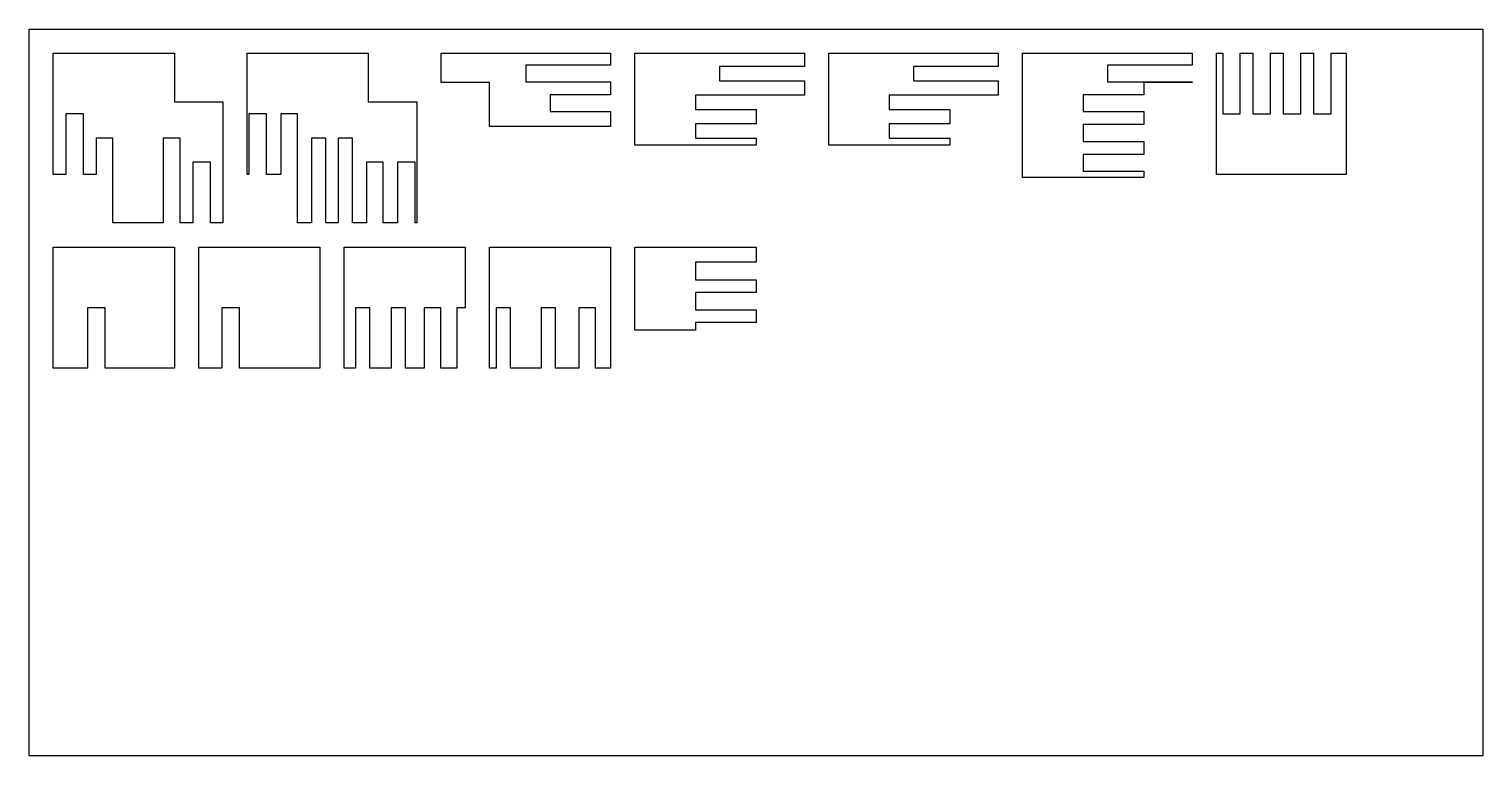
# Model space of a CAD drawing. Header units: metres. Extents: x 0 to 600, y 0 to 300.
import ezdxf

# ---------------------------------------------------------------- set-up
doc = ezdxf.new("R2010")
doc.units = ezdxf.units.M

msp = doc.modelspace()

# ---------------------------------------------------------------- linework, layer by layer
at = {"layer": 'C-1'}
for p, q in [((490, 240), (490, 290)), ((490, 290), (492.611556, 290)), ((492.611556, 290), (492.611556, 265)), ((499.88279, 265), (499.88279, 290)), ((499.88279, 290), (505.105903, 290)), ((505.105903, 290), (505.105903, 265)), ((512.377137, 265), (512.377137, 290)), ((512.377137, 290), (517.600249, 290)), ((517.600249, 290), (517.600249, 265)), ((524.871483, 265), (524.871483, 290)), ((524.871483, 290), (530.094596, 290)), ((530.094596, 290), (530.094596, 265)), ((537.36583, 265), (537.36583, 290)), ((537.36583, 290), (543.547199, 290)), ((543.547199, 290), (543.547199, 240)), ((492.611556, 265), (499.88279, 265)), ((505.105903, 265), (512.377137, 265)), ((517.600249, 265), (524.871483, 265)), ((530.094596, 265), (537.36583, 265)), ((543.547199, 240), (490, 240))]:
    msp.add_line(p, q, dxfattribs=at)
at = {"layer": 'C-2'}
for p, q in [((170, 277.969032), (170, 290)), ((170, 290), (240, 290)), ((240, 290), (240, 285.127592)), ((240, 285.127592), (205, 285.127592)), ((205, 285.127592), (205, 278.217154)), ((190, 277.969032), (170, 277.969032)), ((190, 259.738719), (190, 277.969032)), ((205, 278.217154), (240, 278.217154)), ((240, 278.217154), (240, 272.844746)), ((240, 272.844746), (215, 272.844746)), ((215, 272.844746), (215, 265.934308)), ((215, 265.934308), (240, 265.934308)), ((240, 265.934308), (240, 259.738719)), ((240, 259.738719), (190, 259.738719))]:
    msp.add_line(p, q, dxfattribs=at)
at = {"layer": 'C-3'}
for p, q in [((250, 252.070668), (250, 290)), ((250, 290), (320, 290)), ((320, 290), (320, 284.557768)), ((320, 284.557768), (285, 284.557768)), ((285, 284.557768), (285, 278.680595)), ((285, 278.680595), (320, 278.680595)), ((320, 278.680595), (320, 272.738362)), ((275, 272.738362), (275, 266.861189)), ((320, 272.738362), (275, 272.738362)), ((275, 266.861189), (300, 266.861189)), ((300, 266.861189), (300, 260.918957)), ((300, 260.918957), (275, 260.918957)), ((275, 260.918957), (275, 255.041784)), ((300, 252.070668), (250, 252.070668)), ((275, 255.041784), (300, 255.041784)), ((300, 255.041784), (300, 252.070668))]:
    msp.add_line(p, q, dxfattribs=at)
at = {"layer": 'C-4'}
for p, q in [((330, 252.070668), (330, 290)), ((330, 290), (400, 290)), ((400, 290), (400, 284.557768)), ((400, 284.557768), (365, 284.557768)), ((365, 284.557768), (365, 278.680595)), ((365, 278.680595), (400, 278.680595)), ((400, 278.680595), (400, 272.738362)), ((355, 272.738362), (355, 266.861189)), ((400, 272.738362), (355, 272.738362)), ((355, 266.861189), (380, 266.861189)), ((380, 266.861189), (380, 260.918957)), ((380, 260.918957), (355, 260.918957)), ((355, 260.918957), (355, 255.041784)), ((380, 252.070668), (330, 252.070668)), ((355, 255.041784), (380, 255.041784)), ((380, 255.041784), (380, 252.070668))]:
    msp.add_line(p, q, dxfattribs=at)
at = {"layer": 'C-5'}
for p, q in [((410, 238.682412), (410, 290)), ((410, 290), (480, 290)), ((480, 290), (480, 285.127592)), ((480, 285.127592), (445, 285.127592)), ((445, 285.127592), (445, 278.217154)), ((445, 278.217154), (480, 278.217154)), ((460, 277.969032), (460, 272.844746)), ((480, 277.969032), (460, 277.969032)), ((480, 278.217154), (480, 277.969032)), ((460, 272.844746), (435, 272.844746)), ((435, 272.844746), (435, 265.934308)), ((435, 265.934308), (460, 265.934308)), ((460, 265.934308), (460, 260.5619)), ((460, 260.5619), (435, 260.5619)), ((435, 260.5619), (435, 253.651462)), ((435, 253.651462), (460, 253.651462)), ((460, 253.651462), (460, 248.279054)), ((460, 248.279054), (435, 248.279054)), ((435, 248.279054), (435, 241.368616)), ((435, 241.368616), (460, 241.368616)), ((460, 241.368616), (460, 238.682412)), ((460, 238.682412), (410, 238.682412))]:
    msp.add_line(p, q, dxfattribs=at)
at = {"layer": 'C-6'}
for p, q in [((250, 175.708171), (250, 210)), ((250, 210), (300, 210)), ((300, 210), (300, 203.81863)), ((300, 203.81863), (275, 203.81863)), ((275, 203.81863), (275, 196.547397)), ((275, 196.547397), (300, 196.547397)), ((300, 196.547397), (300, 191.324284)), ((300, 191.324284), (275, 191.324284)), ((275, 191.324284), (275, 184.05305)), ((275, 184.05305), (300, 184.05305)), ((300, 184.05305), (300, 178.829937)), ((275, 175.708171), (250, 175.708171)), ((275, 178.829937), (275, 175.708171)), ((300, 178.829937), (275, 178.829937))]:
    msp.add_line(p, q, dxfattribs=at)
at = {"layer": 'sheet_boundary'}
for p, q in [((0, 300), (600, 300)), ((0, 0), (0, 300)), ((600, 300), (600, 0)), ((600, 0), (0, 0))]:
    msp.add_line(p, q, dxfattribs=at)
at = {"layer": 'Y-1'}
for p, q in [((10, 160), (10, 210)), ((10, 210), (60, 210)), ((60, 210), (60, 160)), ((31.339167, 185), (24.067933, 185)), ((24.067933, 185), (24.067933, 160)), ((31.339167, 160), (31.339167, 185)), ((24.067933, 160), (10, 160)), ((60, 160), (31.339167, 160))]:
    msp.add_line(p, q, dxfattribs=at)
at = {"layer": 'Y-2'}
for p, q in [((70, 160), (70, 210)), ((70, 210), (120, 210)), ((120, 210), (120, 160)), ((86.867301, 185), (79.596068, 185)), ((79.596068, 185), (79.596068, 160)), ((86.867301, 160), (86.867301, 185)), ((79.596068, 160), (70, 160)), ((120, 160), (86.867301, 160))]:
    msp.add_line(p, q, dxfattribs=at)
at = {"layer": 'Y-3'}
for p, q in [((10, 240), (10, 290)), ((10, 290), (60, 290)), ((60, 290), (60, 270)), ((60, 270), (80, 270)), ((80, 270), (80, 220)), ((22.395436, 265), (15.124202, 265)), ((15.124202, 265), (15.124202, 240)), ((22.395436, 240), (22.395436, 265)), ((34.613454, 255), (27.703016, 255)), ((27.703016, 255), (27.703016, 240)), ((34.613454, 220), (34.613454, 255)), ((62.296984, 255), (55.386546, 255)), ((55.386546, 255), (55.386546, 220)), ((62.296984, 220), (62.296984, 255)), ((15.124202, 240), (10, 240)), ((27.703016, 240), (22.395436, 240)), ((74.875798, 245), (67.604564, 245)), ((67.604564, 245), (67.604564, 220)), ((74.875798, 220), (74.875798, 245)), ((55.386546, 220), (34.613454, 220)), ((67.604564, 220), (62.296984, 220)), ((80, 220), (74.875798, 220))]:
    msp.add_line(p, q, dxfattribs=at)
at = {"layer": 'Y-4'}
for p, q in [((90, 240), (90, 290)), ((90, 290), (140, 290)), ((140, 290), (140, 270)), ((140, 270), (160, 270)), ((160, 270), (160, 220)), ((97.92357, 265), (90.652336, 265)), ((90.652336, 265), (90.652336, 240)), ((97.92357, 240), (97.92357, 265)), ((110.771944, 265), (103.861506, 265)), ((103.861506, 265), (103.861506, 240)), ((110.771944, 220), (110.771944, 265)), ((122.46004, 255), (116.582867, 255)), ((116.582867, 255), (116.582867, 220)), ((122.46004, 220), (122.46004, 255)), ((133.417133, 255), (127.53996, 255)), ((127.53996, 255), (127.53996, 220)), ((133.417133, 220), (133.417133, 255)), ((90.652336, 240), (90, 240)), ((103.861506, 240), (97.92357, 240)), ((146.138494, 245), (139.228056, 245)), ((139.228056, 245), (139.228056, 220)), ((146.138494, 220), (146.138494, 245)), ((159.347664, 245), (152.07643, 245)), ((152.07643, 245), (152.07643, 220)), ((159.347664, 220), (159.347664, 245)), ((116.582867, 220), (110.771944, 220)), ((127.53996, 220), (122.46004, 220)), ((139.228056, 220), (133.417133, 220)), ((152.07643, 220), (146.138494, 220)), ((160, 220), (159.347664, 220))]:
    msp.add_line(p, q, dxfattribs=at)
at = {"layer": 'Y-5'}
for p, q in [((130, 160), (130, 210)), ((130, 210), (180, 210)), ((180, 210), (180, 185)), ((140.566042, 185), (134.688869, 185)), ((134.688869, 185), (134.688869, 160)), ((140.566042, 160), (140.566042, 185)), ((155.311131, 185), (149.433958, 185)), ((149.433958, 185), (149.433958, 160)), ((155.311131, 160), (155.311131, 185)), ((169.980003, 185), (163.069565, 185)), ((163.069565, 185), (163.069565, 160)), ((169.980003, 160), (169.980003, 185)), ((180, 185), (176.548296, 185)), ((176.548296, 185), (176.548296, 160)), ((134.688869, 160), (130, 160)), ((149.433958, 160), (140.566042, 160)), ((163.069565, 160), (155.311131, 160)), ((176.548296, 160), (169.980003, 160))]:
    msp.add_line(p, q, dxfattribs=at)
at = {"layer": 'Y-6'}
for p, q in [((190, 160), (190, 210)), ((190, 210), (240, 210)), ((240, 210), (240, 160)), ((198.672043, 185), (192.79487, 185)), ((192.79487, 185), (192.79487, 160)), ((198.672043, 160), (198.672043, 185)), ((217.20513, 185), (211.327957, 185)), ((211.327957, 185), (211.327957, 160)), ((217.20513, 160), (217.20513, 185)), ((233.821512, 185), (226.911074, 185)), ((226.911074, 185), (226.911074, 160)), ((233.821512, 160), (233.821512, 185)), ((192.79487, 160), (190, 160)), ((211.327957, 160), (198.672043, 160)), ((226.911074, 160), (217.20513, 160)), ((240, 160), (233.821512, 160))]:
    msp.add_line(p, q, dxfattribs=at)

doc.saveas('drawing.dxf')
